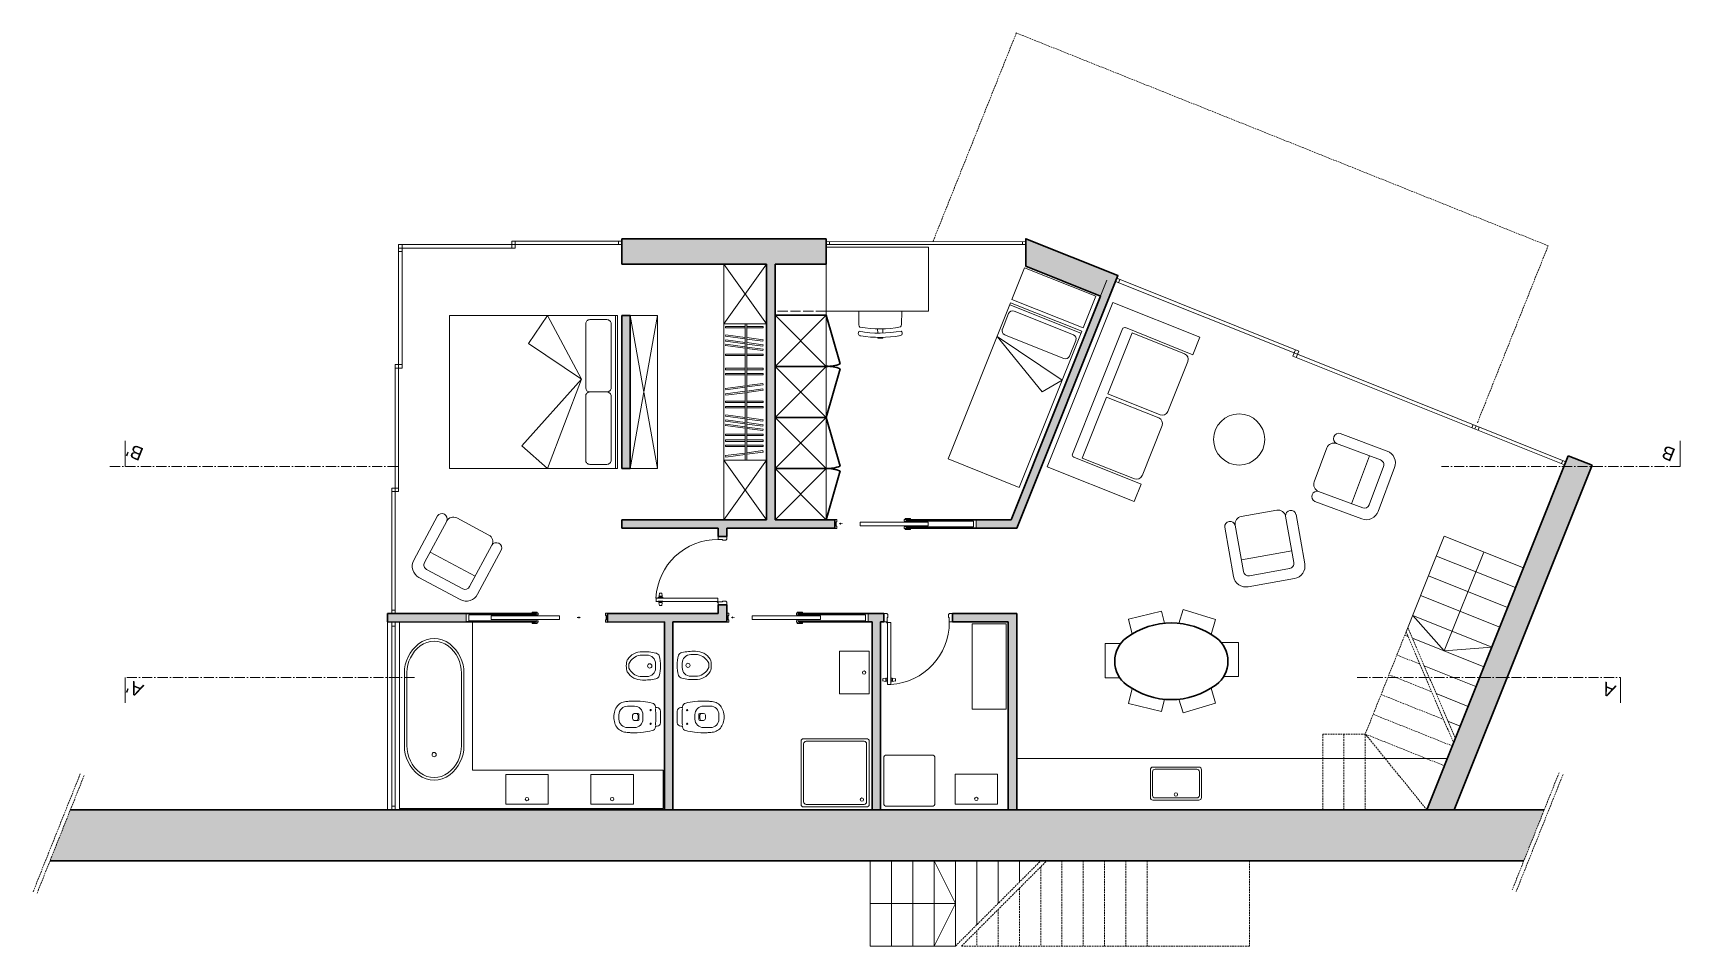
# Model space of a CAD drawing. Header units: millimetres. Extents: x -4829 to 17751, y -2575 to 15731.
# Drawn here: x 12347 to 14281, y 9226 to 10297 of the extents above; entities that cross this region are included whole.
import ezdxf

# ---------------------------------------------------------------- set-up
doc = ezdxf.new("R2010")
doc.units = ezdxf.units.MM
for name, pattern in [('ACAD_ISO02W100', [15, 12, -3]), ('ACAD_ISO10W100', [18, 12, -3, 0, -3]), ('JIS_02_2.0', [3, 2, -1])]:
    doc.linetypes.add(name, pattern=pattern)
doc.layers.get('0').update_dxf_attribs({"lineweight": 20})
for name, color, linetype, lineweight in [('Arredo', 7, 'Continuous', 9), ('muri sezionati', 7, 'Continuous', 30), ('tratteggio', 7, 'Continuous', 15)]:
    doc.layers.add(name, color=color, linetype=linetype, lineweight=lineweight)
doc.layers.add('campitura', color=254, linetype='Continuous')
doc.layers.add('MURO', color=44, linetype='Continuous')
doc.styles.get("Standard").update_dxf_attribs({"font": 'arial.ttf'})

msp = doc.modelspace()

# ---------------------------------------------------------------- hatches: boundary and pattern name
at = {"layer": 'campitura'}
h = msp.add_hatch(color=256, dxfattribs=at)
h.dxf.hatch_style = 1
h.paths.add_polyline_path([(13038.6, 10055.8), (13038.6, 10025.8), (13208.6, 10025.8), (13208.6, 9726), (13038.6, 9726), (13038.6, 9716), (13151.9, 9716), (13151.9, 9706.3), (13161.9, 9706.3), (13161.9, 9716), (13288.6, 9716), (13288.6, 9726), (13218.6, 9726), (13218.6, 10025.8), (13278.6, 10025.8), (13278.6, 10055.8)])
h = msp.add_hatch(color=256, dxfattribs=at)
h.dxf.hatch_style = 1
h.paths.add_polyline_path([(13373.6, 9726), (13373.6, 9725.4), (13454.8, 9725.4), (13454.8, 9716.5), (13373.6, 9716.5), (13373.6, 9716), (13502.4, 9716), (13621, 10012.6), (13512.9, 10055.8), (13513, 10023.5), (13600.6, 9988.5), (13495.6, 9726)])
h = msp.add_hatch(color=256, dxfattribs=at)
h.dxf.hatch_style = 1
h.paths.add_polyline_path([(13048.6, 9965.8), (13038.6, 9965.8), (13038.6, 9786), (13048.6, 9786)])
h = msp.add_hatch(color=256, dxfattribs=at)
h.dxf.hatch_style = 1
h.paths.add_polyline_path([(13983.7, 9385.7), (14016, 9385.7), (14177.7, 9789.9), (14149.8, 9801.1)])
h = msp.add_hatch(color=256, dxfattribs=at)
h.dxf.hatch_style = 1
h.paths.add_polyline_path([(12763.6, 9616), (12763.6, 9606), (12937.1, 9605.9), (12937.1, 9606.5), (12855.9, 9606.5), (12855.9, 9615.4), (12937.1, 9615.4), (12937.1, 9616.1)])
h = msp.add_hatch(color=256, dxfattribs=at)
h.dxf.hatch_style = 1
h.paths.add_polyline_path([(13492.4, 9385.7), (13502.4, 9385.7), (13502.4, 9616), (13426.7, 9616), (13426.7, 9606), (13492.4, 9606)])
h.paths.add_polyline_path([(13332.4, 9385.7), (13342.4, 9385.7), (13342.4, 9606), (13346.4, 9606), (13346.4, 9616), (13246.8, 9616.1), (13246.8, 9615.4), (13328, 9615.4), (13328, 9606.5), (13246.8, 9606.5), (13246.8, 9606), (13332.4, 9606)])
h.paths.add_polyline_path([(13088.6, 9385.7), (13098.6, 9385.7), (13098.6, 9606), (13161.9, 9606), (13161.9, 9616.3), (13161.9, 9626.1), (13151.9, 9626.1), (13151.9, 9616.1), (13022, 9616.1), (13022, 9605.9), (13088.6, 9606)])
at = {"layer": 'MURO'}
h = msp.add_hatch(color=256, dxfattribs=at)
h.dxf.hatch_style = 1
h.paths.add_polyline_path([(14097.7, 9325.7), (14121.7, 9385.7), (12391.3, 9385.7), (12367.3, 9325.7)])

# ---------------------------------------------------------------- linework, layer by layer
for p, q in [((12776.6, 10048.8), (12909.6, 10048.8)), ((12776.6, 9904), (12776.6, 10048.8)), ((12776.6, 10044.8), (12913.6, 10044.8)), ((12780.6, 10040.8), (12776.6, 10040.8)), ((12780.6, 10044.8), (12780.6, 10048.8)), ((12780.6, 9904), (12780.6, 10044.8)), ((12909.6, 10052.8), (13038.6, 10052.8)), ((12909.6, 10052.8), (12909.6, 10044.8)), ((12909.6, 10048.8), (13038.6, 10048.8)), ((12913.6, 10052.8), (12913.6, 10044.8)), ((13034.6, 10048.8), (13034.6, 10052.8)), ((13278.6, 10052.3), (13513, 10052.5)), ((13278.6, 10048.8), (13513, 10048.8)), ((13282.6, 10048.8), (13282.6, 10052.3)), ((13509, 10048.8), (13509, 10052.5)), ((13512.9, 10055.8), (13513, 10023.5)), ((13495.6, 9726), (13608, 10007)), ((13831.8, 9920.2), (13618.2, 10005.6)), ((13833.3, 9923.9), (13619.7, 10009.3)), ((13623.4, 10007.8), (13621.9, 10004.1)), ((13829.6, 9925.4), (13826.6, 9917.9)), ((13833.3, 9923.9), (13830.3, 9916.4)), ((12772.6, 9759), (12772.6, 9908)), ((12772.6, 9908), (12780.6, 9908)), ((12780.6, 9904), (12772.6, 9904)), ((12776.6, 9759), (12776.6, 9904)), ((14145.5, 9790.4), (13826.6, 9917.9)), ((14147, 9794.1), (13831.8, 9920.2)), ((14036.5, 9834), (14038, 9837.7)), ((14040.2, 9832.5), (14041.7, 9836.2)), ((14043.9, 9831), (14045.4, 9834.7)), ((12455.7, 9788.6), (12455.7, 9818.6)), ((14281.1, 9788.6), (14281.1, 9818.6)), ((14143.3, 9795.6), (14141.8, 9791.9)), ((12768.6, 9763), (12776.6, 9763)), ((12768.6, 9616), (12768.6, 9763)), ((12776.6, 9759), (12768.6, 9759)), ((12772.6, 9616), (12772.6, 9759)), ((12772.6, 9616), (12772.6, 9759)), ((13151.9, 9706.3), (13151.9, 9702.8)), ((13151.9, 9702.8), (13156.9, 9702.8)), ((13156.9, 9702.8), (13156.9, 9701.9)), ((13156.9, 9701.9), (13160.6, 9701.9)), ((13160.6, 9701.9), (13161.9, 9703.2)), ((13161.9, 9703.2), (13161.9, 9706.3)), ((14004.3, 9706.6), (13959.4, 9594.3)), ((14004.3, 9706.6), (14097.2, 9669.5)), ((13995, 9683.4), (14087.9, 9646.3)), ((14050.7, 9688), (14004.3, 9572)), ((13985.7, 9660.2), (14078.6, 9623)), ((13151.3, 9630.2), (13151.3, 9634.1)), ((13156.9, 9629.6), (13156.9, 9630.5)), ((13156.9, 9630.5), (13160.6, 9630.5)), ((13160.6, 9630.5), (13161.9, 9629.2)), ((13976.5, 9637), (14069.3, 9599.8)), ((12763.6, 9385.7), (12763.6, 9616)), ((12768.6, 9620), (12772.6, 9620)), ((13151.9, 9626.1), (13151.9, 9629.6)), ((13151.9, 9629.6), (13156.9, 9629.6)), ((13161.9, 9629.2), (13161.9, 9626.1)), ((13349.6, 9616), (13346.4, 9616)), ((13350.8, 9614.8), (13349.6, 9616)), ((13350, 9611.1), (13350.8, 9611.1)), ((13350, 9606), (13350, 9611.1)), ((13350.8, 9611.1), (13350.8, 9614.8)), ((13422.3, 9614.8), (13423.5, 9616)), ((13422.3, 9611.1), (13422.3, 9614.8)), ((13423.1, 9611.1), (13422.3, 9611.1)), ((13423.1, 9606), (13423.1, 9611.1)), ((13423.5, 9616), (13426.7, 9616)), ((13967.2, 9613.8), (14060, 9576.6)), ((14004.3, 9572), (13967.2, 9613.8)), ((12768.6, 9385.7), (12768.6, 9606)), ((12772.6, 9601.2), (12768.6, 9601.2)), ((12772.6, 9385.7), (12772.6, 9606)), ((12777.6, 9385.7), (12777.6, 9606)), ((13342.4, 9385.7), (13342.4, 9606)), ((13346.4, 9606), (13350, 9606)), ((13350.5, 9605.5), (13354.4, 9605.5)), ((13426.7, 9606), (13423.1, 9606)), ((13957.9, 9590.5), (13961.6, 9589.1)), ((13966.9, 9587), (14050.7, 9553.4)), ((14060, 9576.6), (14004.3, 9572)), ((13980.8, 9554.5), (14041.4, 9530.2)), ((12455.7, 9511), (12455.7, 9541)), ((14211, 9511), (14211, 9541)), ((13994.7, 9522), (14032.2, 9507)), ((13994.4, 9385.7), (12762.1, 9385.7)), ((12768.6, 9389.7), (12772.6, 9389.7)), ((13502.4, 9385.7), (13238.6, 9385.7)), ((13330.4, 9325.7), (13330.4, 9225.7)), ((13355.4, 9325.7), (13355.4, 9225.7)), ((13380.4, 9325.7), (13380.4, 9225.7)), ((13405.4, 9325.7), (13405.4, 9225.7)), ((13430.4, 9275.7), (13405.4, 9325.7)), ((13430.4, 9325.7), (13430.4, 9225.7)), ((13455.4, 9325.7), (13455.4, 9250.7)), ((13480.4, 9325.7), (13480.4, 9275.7)), ((13505.4, 9325.7), (13505.4, 9300.7)), ((13330.4, 9275.7), (13430.4, 9275.7)), ((13430.4, 9275.7), (13405.4, 9225.7)), ((13430.4, 9225.7), (13330.4, 9225.7))]:
    msp.add_line(p, q)
at = {"linetype": 'ACAD_ISO10W100'}
for p, q in [((12437.7, 9788.6), (12776.3, 9788.6)), ((14281.1, 9788.6), (14001.1, 9788.6)), ((12795.1, 9541), (12455.7, 9541)), ((13902, 9541), (14211, 9541))]:
    msp.add_line(p, q, dxfattribs=at)
at = {"linetype": 'Continuous'}
msp.add_line((14008.6, 9489.5), (14022.9, 9483.8), dxfattribs=at)
for points in [[(13376.7, 9726.4), (13376.7, 9726.3), (13377.4, 9726.3), (13377.4, 9727.6), (13371.3, 9727.6), (13371.3, 9726.3), (13373.8, 9726.3), (13373.8, 9726.4)], [(13290.3, 9718.8), (13290.3, 9718.8), (13290.3, 9718.5), (13291.1, 9718.5), (13291.1, 9715.8), (13288.6, 9715.8), (13288.6, 9726.3), (13291.1, 9726.3), (13291.1, 9723.6), (13290.3, 9723.6), (13290.3, 9723.3), (13290.3, 9723.3)], [(13372.8, 9724.4), (13372.8, 9726.2), (13370.3, 9726.2), (13370.3, 9724.4)], [(13372.8, 9717.5), (13372.8, 9715.7), (13370.3, 9715.7), (13370.3, 9717.5)], [(13376.7, 9715.5), (13376.7, 9715.7), (13377.4, 9715.7), (13377.4, 9714.4), (13371.3, 9714.4), (13371.3, 9715.7), (13373.8, 9715.7), (13373.8, 9715.5)], [(12933.9, 9616.4), (12933.9, 9616.3), (12933.2, 9616.3), (12933.2, 9617.5), (12939.3, 9617.6), (12939.3, 9616.3), (12936.9, 9616.3), (12936.9, 9616.4)], [(12937.9, 9614.4), (12937.9, 9616.2), (12940.3, 9616.2), (12940.3, 9614.4)], [(13020.3, 9608.8), (13020.3, 9608.8), (13020.3, 9608.5), (13019.6, 9608.5), (13019.6, 9605.8), (13022, 9605.8), (13022, 9616.3), (13019.6, 9616.3), (13019.6, 9613.6), (13020.3, 9613.6), (13020.3, 9613.3), (13020.3, 9613.3)], [(13163.6, 9608.8), (13163.6, 9608.8), (13163.6, 9608.5), (13164.3, 9608.5), (13164.3, 9605.8), (13161.9, 9605.8), (13161.9, 9616.3), (13164.3, 9616.3), (13164.3, 9613.6), (13163.6, 9613.6), (13163.6, 9613.3), (13163.6, 9613.3)], [(13246, 9614.4), (13246, 9616.2), (13243.6, 9616.2), (13243.6, 9614.4)], [(13250, 9616.4), (13250, 9616.3), (13250.7, 9616.3), (13250.7, 9617.6), (13244.6, 9617.6), (13244.6, 9616.3), (13247, 9616.3), (13247, 9616.4)], [(12933.9, 9605.5), (12933.9, 9605.7), (12933.2, 9605.7), (12933.2, 9604.4), (12939.3, 9604.4), (12939.3, 9605.7), (12936.9, 9605.7), (12936.9, 9605.5)], [(12937.9, 9607.5), (12937.9, 9605.7), (12940.3, 9605.7), (12940.3, 9607.5)], [(13246, 9607.5), (13246, 9605.7), (13243.6, 9605.7), (13243.6, 9607.6)], [(13250, 9605.5), (13250, 9605.7), (13250.7, 9605.7), (13250.7, 9604.4), (13244.6, 9604.4), (13244.6, 9605.7), (13247, 9605.7), (13247, 9605.5)]]:
    msp.add_lwpolyline(points, close=True)
for points in [[(13372.8, 9726.1), (13373.6, 9726.1), (13373.6, 9725.4), (13454.8, 9725.4), (13454.8, 9716.5), (13373.6, 9716.5), (13373.6, 9715.8), (13372.8, 9715.8), (13372.8, 9717.6), (13451.4, 9717.5), (13451.4, 9724.3), (13372.8, 9724.4), (13372.8, 9726.1)], [(13161.9, 9706.3), (13161.9, 9703.2)], [(12937.9, 9616.1), (12937.1, 9616.1), (12937.1, 9615.4), (12855.9, 9615.4), (12855.9, 9606.5), (12937.1, 9606.5), (12937.1, 9605.8), (12937.9, 9605.8), (12937.9, 9607.6), (12859.2, 9607.5), (12859.2, 9614.3), (12937.9, 9614.4), (12937.9, 9616.1)], [(13246, 9616.1), (13246.8, 9616.1), (13246.8, 9615.4), (13328, 9615.4), (13328, 9606.5), (13246.8, 9606.5), (13246.8, 9605.8), (13246, 9605.8), (13246, 9607.6), (13324.7, 9607.5), (13324.7, 9614.3), (13246, 9614.4), (13246, 9616.1)]]:
    msp.add_lwpolyline(points)
for centre, radius in [((13763.4, 9820.2), 30), ((13151.3, 9629.6), 0.555), ((13350, 9605.5), 0.555)]:
    msp.add_circle(centre, radius)
at = {"color": 1, "true_color": 0xff0505}
for points in [[(13296.1, 9722.8), (13296.1, 9719.9), (13293.4, 9721.4), (13296.1, 9719.9)], [(13298.1, 9721.8), (13296.1, 9721.8), (13298.1, 9720.9), (13296.1, 9720.9)], [(12985.9, 9611.8), (12987.9, 9611.8), (12985.9, 9610.8), (12987.9, 9610.8)], [(12987.9, 9612.8), (12987.9, 9609.8), (12990.5, 9611.3), (12987.9, 9609.8)], [(13169.3, 9612.8), (13169.3, 9609.9), (13166.7, 9611.4), (13169.3, 9609.9)], [(13171.3, 9611.8), (13169.3, 9611.8), (13171.3, 9610.9), (13169.3, 9610.9)]]:
    msp.add_solid(points, dxfattribs=at)
at = {"layer": 'Arredo'}
for p, q in [((13278.6, 10045.8), (13398.6, 10045.8)), ((13398.6, 9970.8), (13398.6, 10045.8)), ((13158.6, 10025.8), (13158.6, 9726)), ((13158.6, 9955.8), (13208.6, 10025.8)), ((13208.6, 9955.8), (13158.6, 10025.8)), ((13278.6, 10025.8), (13278.6, 9726)), ((13495.1, 9980.6), (13421.8, 9797.4)), ((13578.6, 9947.2), (13495.1, 9980.6)), ((13538.1, 9788.2), (13615.2, 9981)), ((13615.2, 9981), (13717.4, 9940.2)), ((13031.1, 9965.8), (13031.1, 9786)), ((13080.6, 9965.8), (13048.6, 9786)), ((13048.6, 9965.8), (13080.6, 9786)), ((13080.6, 9965.8), (13048.6, 9965.8)), ((13080.6, 9786), (13080.6, 9965.8)), ((13398.6, 9970.8), (13278.6, 9970.8)), ((13492.8, 9968), (13485.4, 9949.5)), ((13577.7, 9944.9), (13494.2, 9978.3)), ((13568.8, 9943), (13499.3, 9970.8)), ((12996.2, 9955.9), (12996.2, 9880.9)), ((13158.6, 9955.8), (13208.6, 9955.8)), ((13183.6, 9913.7), (13183.6, 9955.8)), ((13185.5, 9913.7), (13185.5, 9955.8)), ((13339.1, 9939), (13339.1, 9940)), ((13532.2, 9875.9), (13479.3, 9941.1)), ((13555.5, 9889.6), (13479.3, 9941.1)), ((13557.7, 9915.2), (13488.1, 9943)), ((13505.3, 9764), (13578.6, 9947.2)), ((13567.7, 9803), (13626.4, 9949.9)), ((13609.3, 9873.8), (13637.9, 9945.3)), ((13630, 9951.4), (13709.2, 9919.7)), ((13637.9, 9945.3), (13699.2, 9920.7)), ((13717.4, 9940.2), (13709.2, 9919.7)), ((13564.2, 9918), (13571.6, 9936.5)), ((13183.6, 9796), (13183.6, 9913.7)), ((13185.5, 9796), (13185.5, 9913.7)), ((13703.1, 9911.8), (13679.6, 9853.1)), ((13555.5, 9889.6), (13532.2, 9875.9)), ((12996.2, 9870.9), (12996.2, 9796)), ((13579.2, 9798.4), (13607.8, 9869.9)), ((13607.8, 9869.9), (13669.1, 9845.4)), ((13670.6, 9849.2), (13609.3, 9873.8)), ((13672.9, 9836.5), (13649.4, 9777.7)), ((13851.6, 9770.5), (13866.5, 9810.3)), ((13929.5, 9796.1), (13877.7, 9815.5)), ((13048.6, 9786), (13080.6, 9786)), ((13158.6, 9796), (13208.6, 9796)), ((13208.6, 9796), (13158.6, 9726)), ((13158.6, 9796), (13208.6, 9726)), ((13421.8, 9797.4), (13505.3, 9764)), ((13640.2, 9747.3), (13538.1, 9788.2)), ((13648.4, 9767.8), (13569.2, 9799.4)), ((13640.5, 9773.9), (13579.2, 9798.4)), ((13895.4, 9744.8), (13916.4, 9801)), ((13916.2, 9743.4), (13933, 9788.4)), ((13648.4, 9767.8), (13640.2, 9747.3)), ((13856.7, 9759.3), (13908.5, 9739.9)), ((12882.4, 9708), (12844.9, 9728.1)), ((13807.7, 9737.2), (13765.9, 9729.7)), ((13817.9, 9730.1), (13827.6, 9675.7)), ((12807, 9675.8), (12833.1, 9724.5)), ((13768.5, 9665.1), (13758.8, 9719.5)), ((12886, 9696.2), (12859.9, 9647.5)), ((13825.1, 9689.5), (13766, 9678.9)), ((12866.6, 9659.8), (12813.6, 9688.1)), ((12851.8, 9645), (12809.5, 9667.7)), ((13822.7, 9668.7), (13775.5, 9660.3)), ((13078.6, 9634.1), (13151.3, 9634.1)), ((13078.8, 9630.7), (13078.8, 9634.6)), ((13081.5, 9635.1), (13086.8, 9635)), ((13081.5, 9635.1), (13081.5, 9634.9)), ((13081.5, 9634.6), (13081.5, 9635.1)), ((13086.8, 9634.6), (13081.5, 9634.6)), ((13086.8, 9630.5), (13081.5, 9630.6)), ((13081.5, 9630.6), (13081.5, 9630.1)), ((13082.9, 9639.8), (13082.3, 9636.6)), ((13085.9, 9636.4), (13082.5, 9636.4)), ((13084.2, 9639.9), (13083, 9640)), ((13083.1, 9636), (13083.1, 9636.4)), ((13084.2, 9639.9), (13085.4, 9639.9)), ((13085.2, 9635.9), (13085.2, 9636.4)), ((13085.6, 9639.8), (13086.1, 9636.6)), ((13086.8, 9635), (13086.8, 9634.6)), ((13086.8, 9630.1), (13086.8, 9630.5)), ((13078.6, 9630.2), (13151.3, 9630.2)), ((13081.5, 9630.1), (13081.5, 9630.3)), ((13081.5, 9630.1), (13086.8, 9630.1)), ((13082.7, 9625.4), (13082.2, 9628.6)), ((13085.9, 9628.7), (13082.4, 9628.8)), ((13084.1, 9625.2), (13082.9, 9625.2)), ((13083.1, 9629.2), (13083.1, 9628.8)), ((13084.1, 9625.2), (13085.3, 9625.2)), ((13085.2, 9629.2), (13085.2, 9628.7)), ((13085.5, 9625.3), (13086, 9628.5)), ((12863.3, 9432.2), (12863.4, 9606)), ((13350.5, 9532.8), (13350.5, 9605.5)), ((13354.4, 9532.8), (13354.4, 9605.5)), ((13047, 9557), (13047, 9552)), ((13068.1, 9567.1), (13060, 9567.1)), ((13078.2, 9552), (13078.2, 9557)), ((13109.5, 9557.6), (13109.5, 9552.5)), ((13119.6, 9567.7), (13127.6, 9567.7)), ((13140.7, 9557.6), (13140.7, 9552.5)), ((13329.1, 9571.6), (13294.1, 9571.6)), ((13294.1, 9521.6), (13294.1, 9571.6)), ((13329.1, 9571.6), (13329.1, 9521.6)), ((13068.1, 9541.9), (13060, 9541.9)), ((13119.6, 9542.5), (13127.6, 9542.5)), ((13345.1, 9538.1), (13345.1, 9539.3)), ((13345.1, 9538.1), (13345.1, 9536.9)), ((13345.2, 9539.5), (13348.4, 9540)), ((13345.2, 9536.8), (13348.4, 9536.2)), ((13348.6, 9539.9), (13348.6, 9536.4)), ((13349.1, 9539.2), (13348.6, 9539.2)), ((13349.1, 9537.1), (13348.6, 9537.1)), ((13350, 9540.8), (13350.4, 9540.8)), ((13350, 9535.5), (13350, 9540.8)), ((13350.4, 9535.5), (13350, 9535.5)), ((13350, 9535.5), (13350.2, 9535.5)), ((13350.4, 9540.8), (13350.4, 9535.5)), ((13355, 9540.8), (13354.5, 9540.8)), ((13354.5, 9540.8), (13354.5, 9535.5)), ((13354.5, 9535.5), (13355, 9535.5)), ((13355, 9535.5), (13354.7, 9535.5)), ((13355, 9535.5), (13355, 9540.8)), ((13355.8, 9539.2), (13356.3, 9539.2)), ((13355.8, 9537.1), (13356.3, 9537.1)), ((13356.3, 9539.9), (13356.3, 9536.4)), ((13359.7, 9539.5), (13356.5, 9540)), ((13359.7, 9536.8), (13356.5, 9536.2)), ((13359.8, 9538.1), (13359.8, 9539.3)), ((13359.8, 9538.1), (13359.8, 9536.9)), ((13329.1, 9521.6), (13294.1, 9521.6)), ((13350.5, 9532.8), (13354.4, 9532.8)), ((13035.2, 9497.1), (13035.2, 9492.1)), ((13053.4, 9507.2), (13045.3, 9507.2)), ((13051.2, 9496.6), (13051.2, 9494.6)), ((13057.8, 9498.7), (13053.2, 9498.7)), ((13057.8, 9498.7), (13053.2, 9498.7)), ((13057.8, 9496.6), (13057.8, 9492.6)), ((13058.8, 9497.6), (13058.8, 9491.6)), ((13058.8, 9497.6), (13058.8, 9491.6)), ((13063.5, 9497.1), (13063.5, 9492.1)), ((13124.5, 9497.2), (13124.5, 9492.1)), ((13129.2, 9497.7), (13129.2, 9491.6)), ((13129.2, 9497.7), (13129.2, 9491.6)), ((13130.2, 9498.7), (13134.7, 9498.7)), ((13130.2, 9498.7), (13134.7, 9498.7)), ((13130.2, 9496.7), (13130.2, 9492.6)), ((13134.6, 9507.2), (13142.6, 9507.2)), ((13136.7, 9496.7), (13136.7, 9494.6)), ((13152.7, 9497.2), (13152.7, 9492.1)), ((13053.4, 9482), (13045.3, 9482)), ((13051.2, 9492.6), (13051.2, 9494.6)), ((13057.8, 9490.6), (13053.2, 9490.6)), ((13057.8, 9490.6), (13053.2, 9490.6)), ((13130.2, 9490.6), (13134.7, 9490.6)), ((13130.2, 9490.6), (13134.7, 9490.6)), ((13134.6, 9482), (13142.6, 9482)), ((13136.7, 9492.6), (13136.7, 9494.6)), ((13837.3, 9445.7), (13502.4, 9445.7)), ((14007.7, 9445.7), (13837.3, 9445.7)), ((12863.3, 9432.2), (13087.3, 9432.2)), ((12902.3, 9392.2), (12902.3, 9427.2)), ((12952.3, 9427.2), (12902.3, 9427.2)), ((12952.3, 9392.2), (12952.3, 9427.2)), ((13002.3, 9392.2), (13002.3, 9427.2)), ((13002.3, 9427.2), (13052.3, 9427.2)), ((13052.3, 9392.2), (13052.3, 9427.2)), ((13087.3, 9387.2), (13087.3, 9432.2)), ((13087.3, 9387.2), (12777.6, 9387.2)), ((12902.3, 9392.2), (12952.3, 9392.2)), ((13052.3, 9392.2), (13002.3, 9392.2))]:
    msp.add_line(p, q, dxfattribs=at)
at = {"layer": 'Arredo', "linetype": 'ACAD_ISO02W100'}
msp.add_line((13278.6, 9970.8), (13218.6, 9970.8), dxfattribs=at)
at = {"layer": 'Arredo'}
for points in [[(13580.2, 9951.2), (13595.1, 9988.4), (13511.6, 10021.8), (13496.7, 9984.6)], [(12836.3, 9786), (12836.3, 9965.8), (13033.6, 9965.8), (13033.6, 9786)], [(12991.2, 9890.9), (12928.9, 9932.7), (12951.2, 9965.8)], [(12951.2, 9786), (12991.2, 9890.9), (12921.4, 9812.6)], [(13398.5, 9718.9), (13398.5, 9723.1), (13318.5, 9723.1), (13318.5, 9718.9)], [(12885.4, 9608.8), (12885.4, 9613.1), (12965.4, 9613.1), (12965.4, 9608.9)], [(13271.8, 9608.9), (13271.8, 9613.1), (13191.7, 9613.2), (13191.7, 9608.9)], [(13450, 9603.8), (13450, 9503.8), (13490, 9503.8), (13490, 9603.8)], [(13429.9, 9392.4), (13429.9, 9427.4), (13479.9, 9427.4), (13479.9, 9392.4)]]:
    msp.add_lwpolyline(points, close=True, dxfattribs=at)
for points in [[(12996.2, 9955.9, -0.414214), (13001.2, 9960.8), (13021.1, 9960.8, -0.414214), (13026.1, 9955.9), (13026.1, 9880.9, -0.414214), (13021.1, 9875.9)], [(13316.9, 9970.8), (13317, 9954.8, 0.198912), (13318.2, 9952)], [(13365.9, 9952.2, 0.198912), (13367, 9955), (13367.2, 9970.8)], [(12996.2, 9870.9, -0.414214), (13001.2, 9875.9), (13021.1, 9875.9, -0.414214), (13026.1, 9870.9), (13026.1, 9796, -0.414214), (13021.1, 9791), (13001.2, 9791, -0.414214), (12996.2, 9796)], [(13882.1, 9827.2), (13937.2, 9806.6, -0.414214), (13946, 9787.3), (13926.7, 9735.8, -0.414214), (13907.4, 9727), (13852.4, 9747.5)], [(12822.1, 9730.4), (12794.3, 9678.6, 0.414214), (12800.5, 9658.3), (12849, 9632.3, 0.414214), (12869.3, 9638.5), (12897, 9690.3)], [(13746.5, 9717.3), (13756.8, 9659.5, 0.414214), (13774.2, 9647.3), (13828.4, 9657, 0.414214), (13840.5, 9674.4), (13830.2, 9732.3)], [(12783.3, 9546.7), (12783.3, 9460.9, 0.23539), (12800, 9426.6, 0.340044), (12836.6, 9426.6, 0.23539), (12853.3, 9460.9), (12853.3, 9545.9, 0.23539), (12836.6, 9580.3, 0.340044), (12800, 9580.3, 0.23539), (12783.3, 9545.9)]]:
    msp.add_lwpolyline(points, format="xyb", dxfattribs=at)
for points in [[(13183.6, 9952.8), (13160.2, 9952.8), (13160.2, 9951.1), (13183.6, 9951.1)], [(13183.6, 9939.9), (13160.6, 9943), (13160.4, 9941.3), (13183.6, 9938.2)], [(13204.4, 9951.1), (13204.4, 9952.8), (13185.4, 9952.8)], [(13185.5, 9951.1), (13204.4, 9951.1)], [(13339, 9949.9), (13339.1, 9944.9)], [(13345, 9950), (13345.1, 9945)], [(13345.1, 9940), (13345.1, 9939)], [(13183.6, 9934.1), (13160.6, 9937.1), (13160.4, 9935.5), (13183.6, 9932.4)], [(13183.6, 9928.9), (13160.6, 9932), (13160.4, 9930.3), (13183.6, 9927.2)], [(13204.2, 9935.5), (13204.4, 9937.1), (13185.5, 9939.7)], [(13185.5, 9938), (13204.2, 9935.5)], [(13204.2, 9929.6), (13204.4, 9931.3), (13185.5, 9933.8)], [(13185.5, 9932.1), (13204.2, 9929.6)], [(13204.2, 9924.5), (13204.4, 9926.1), (13185.5, 9928.6)], [(13185.5, 9927), (13204.2, 9924.5)], [(13183.6, 9918.7), (13160.2, 9918.7), (13160.2, 9920.3), (13183.6, 9920.3)], [(13183.6, 9902.1), (13160.2, 9902.1), (13160.2, 9903.8), (13183.6, 9903.8)], [(13185.4, 9903.8), (13204.4, 9903.8)], [(13204.4, 9920.3), (13204.4, 9918.7), (13185.5, 9918.7)], [(13185.5, 9920.3), (13204.4, 9920.3)], [(13204.4, 9903.8), (13204.4, 9902.1), (13185.5, 9902.1)], [(13183.6, 9897.8), (13160.2, 9897.8), (13160.2, 9896.1), (13183.6, 9896.1)], [(13183.6, 9881.6), (13160.6, 9878.5), (13160.4, 9880.1), (13183.6, 9883.2)], [(13204.4, 9896.1), (13204.4, 9897.8), (13185.4, 9897.8)], [(13185.5, 9896.1), (13204.4, 9896.1)], [(13204.2, 9886), (13204.4, 9884.3), (13185.5, 9881.8)], [(13185.5, 9883.5), (13204.2, 9886)], [(13183.6, 9863.4), (13160.2, 9863.4), (13160.2, 9865), (13183.6, 9865)], [(13183.6, 9875.1), (13160.6, 9872), (13160.4, 9873.7), (13183.6, 9876.8)], [(13204.2, 9879.5), (13204.4, 9877.9), (13185.5, 9875.3)], [(13185.5, 9877), (13204.2, 9879.5)], [(13204.4, 9865), (13204.4, 9863.4), (13185.5, 9863.4)], [(13185.5, 9865), (13204.4, 9865)], [(13183.6, 9859), (13160.2, 9859), (13160.2, 9857.3), (13183.6, 9857.3)], [(13183.6, 9846.1), (13160.6, 9849.2), (13160.4, 9847.5), (13183.6, 9844.4)], [(13183.6, 9840.2), (13160.6, 9843.3), (13160.4, 9841.7), (13183.6, 9838.6)], [(13204.4, 9857.3), (13204.4, 9859), (13185.4, 9859)], [(13185.5, 9857.3), (13204.4, 9857.3)], [(13204.2, 9841.7), (13204.4, 9843.3), (13185.5, 9845.8)], [(13185.5, 9844.2), (13204.2, 9841.7)], [(13183.6, 9824.8), (13160.2, 9824.8), (13160.2, 9826.5), (13183.6, 9826.5)], [(13183.6, 9835.1), (13160.6, 9838.1), (13160.4, 9836.5), (13183.6, 9833.4)], [(13204.2, 9835.8), (13204.4, 9837.5), (13185.5, 9840)], [(13185.5, 9838.3), (13204.2, 9835.8)], [(13204.2, 9830.7), (13204.4, 9832.3), (13185.5, 9834.8)], [(13185.5, 9833.2), (13204.2, 9830.7)], [(13204.4, 9826.5), (13204.4, 9824.8), (13185.5, 9824.8)], [(13185.5, 9826.5), (13204.4, 9826.5)], [(13183.6, 9817.9), (13160.2, 9817.9), (13160.2, 9819.6), (13183.6, 9819.6)], [(13183.6, 9813.5), (13160.2, 9813.5), (13160.2, 9811.9), (13183.6, 9811.9)], [(13204.4, 9811.9), (13204.4, 9813.5), (13185.4, 9813.5)], [(13204.4, 9819.6), (13204.4, 9817.9), (13185.5, 9817.9)], [(13185.5, 9819.6), (13204.4, 9819.6)], [(13185.5, 9811.9), (13204.4, 9811.9)], [(13204.2, 9807.1), (13204.4, 9805.4), (13185.5, 9802.9)], [(13185.5, 9804.6), (13204.2, 9807.1)], [(13183.6, 9802.7), (13160.6, 9799.6), (13160.4, 9801.2), (13183.6, 9804.3)], [(13633.5, 9609.5), (13672.4, 9618.9), (13675.9, 9604.5)], [(13735.8, 9608.9), (13697.5, 9620.5), (13692.6, 9604.4)], [(13637.8, 9591.9), (13633.5, 9609.5)], [(13730.5, 9591.5), (13735.8, 9608.9)], [(13624.2, 9580.6), (13606, 9580.6), (13606, 9540.6)], [(13742.3, 9581.9), (13762.8, 9581.9), (13762.8, 9541.9)], [(13606, 9540.6), (13623.3, 9540.6)], [(13762.8, 9541.9), (13745.2, 9541.9)], [(13637.8, 9527.9), (13633.5, 9510.3)], [(13633.5, 9510.3), (13672.4, 9500.9), (13675.9, 9515.3)], [(13735.8, 9510.9), (13697.5, 9499.3), (13692.6, 9515.4)], [(13730.5, 9528.3), (13735.8, 9510.9)]]:
    msp.add_lwpolyline(points, dxfattribs=at)
for points in [[(12786.3, 9546.7), (12786.3, 9460.9, 0.235483), (12801.9, 9429, 0.340044), (12834.8, 9429, 0.235483), (12850.3, 9460.9), (12850.3, 9545.9, 0.235483), (12834.8, 9577.9, 0.340044), (12801.9, 9577.9, 0.230297)], [(13084.1, 9487.8), (13084.1, 9501.4, 0.414214), (13080.1, 9505.5), (13078.1, 9505.5), (13078.1, 9506.4, 0.370925), (13074.2, 9510.8, 0.029083), (13064, 9512.6, 0.042203), (13049, 9513.2, 0.025293), (13044.8, 9512.7, 0.129271), (13038.7, 9511.4, 0.11011), (13033.6, 9507.8, 0.08956), (13030.4, 9501.9, 0.081181), (13029.2, 9494.6, 0.081181), (13030.4, 9487.3, 0.08956), (13033.6, 9481.4, 0.11011), (13038.7, 9477.9, 0.129271), (13044.8, 9476.5, 0.025293), (13049, 9476.1, 0.042203), (13064, 9476.6, 0.029083), (13074.2, 9478.5, 0.370925), (13078.1, 9482.8), (13078.1, 9483.8), (13080.1, 9483.8, 0.414214)], [(13103.8, 9487.8), (13103.8, 9501.4, -0.414214), (13107.9, 9505.5), (13109.9, 9505.5), (13109.9, 9506.4, -0.370925), (13113.8, 9510.8, -0.029083), (13124, 9512.6, -0.042203), (13139, 9513.2, -0.025293), (13143.1, 9512.7, -0.129271), (13149.3, 9511.4, -0.11011), (13154.3, 9507.8, -0.08956), (13157.6, 9501.9, -0.081181), (13158.8, 9494.6, -0.081181), (13157.6, 9487.3, -0.08956), (13154.3, 9481.5, -0.11011), (13149.3, 9477.9, -0.129271), (13143.1, 9476.5, -0.025293), (13139, 9476.1, -0.042203), (13124, 9476.6, -0.029083), (13113.8, 9478.5, -0.370925), (13109.9, 9482.8), (13109.9, 9483.8), (13107.9, 9483.8, -0.414214)], [(13326.1, 9469), (13252.1, 9469, 0.414214), (13249.1, 9466), (13249.1, 9392, 0.414214), (13252.1, 9389), (13326.1, 9389, 0.414214), (13329.1, 9392), (13329.1, 9466, 0.414214)], [(13323.1, 9466), (13255.1, 9466, 0.414214), (13252.1, 9463), (13252.1, 9395, 0.414214), (13255.1, 9392), (13323.1, 9392, 0.414214), (13326.1, 9395), (13326.1, 9463, 0.414214)], [(13403.2, 9389.8), (13349.2, 9389.8, -0.414214), (13346.2, 9392.8), (13346.2, 9446.8, -0.414214), (13349.2, 9449.8), (13403.2, 9449.8, -0.414214), (13406.2, 9446.8), (13406.2, 9392.8, -0.414214)], [(13662.2, 9397, -0.414214), (13659.2, 9400), (13659.2, 9432.7, -0.414214), (13662.2, 9435.7), (13716.2, 9435.7, -0.414214), (13719.2, 9432.7), (13719.2, 9400, -0.414214), (13716.2, 9397)], [(13664.7, 9399.5, -0.414214), (13661.7, 9402.5), (13661.7, 9430.2, -0.414214), (13664.7, 9433.2), (13713.7, 9433.2, -0.414214), (13716.7, 9430.2), (13716.7, 9402.5, -0.414214), (13713.7, 9399.5)]]:
    msp.add_lwpolyline(points, format="xyb", close=True, dxfattribs=at)
for centre, radius in [((13071.4, 9554.5), 2.5), ((13116.3, 9555.1), 2.5), ((13323.1, 9546.6), 2), ((13072.5, 9502.7), 0.756), ((13115.4, 9502.7), 0.756), ((13072.5, 9486.6), 0.756), ((13115.4, 9486.6), 0.756), ((12818.3, 9450.4), 2.5), ((12927.3, 9398.2), 2), ((13027.3, 9398.2), 2), ((13320.5, 9397.6), 2), ((13454.9, 9398.4), 2), ((13689.2, 9403.6), 2)]:
    msp.add_circle(centre, radius, dxfattribs=at)
for centre, radius, start, end in [((13497.4, 9966.2), 5, 68.1986, 158.1986), ((13319.2, 9944.7), 3.01, 128.3437, 267.4946), ((13341.5, 10081.8), 136.8, 259.8259, 280.6547), ((13341.5, 10081.8), 131.8, 259.8259, 280.6547), ((13341.5, 10081.8), 141.8, 260.8989, 279.867), ((13364.9, 9944.9), 3.01, 272.9859, 52.1369), ((13490, 9947.6), 5, 158.1986, 248.1986), ((13567, 9938.4), 5, 338.1986, 68.1986), ((13629, 9948.8), 2.75, 68.1986, 158.1986), ((13341.5, 10081.8), 142.8, 269.0367, 271.4439), ((13696.7, 9914.4), 6.88, 338.1986, 68.1986), ((13559.6, 9919.8), 5, 248.1986, 338.1986), ((13001.2, 9880.9), 5, 180, 270), ((13666.5, 9839), 6.88, 338.1986, 68.1986), ((13673.2, 9855.6), 6.88, 248.1986, 338.1986), ((13880.4, 9821.2), 6.28, 74.4467, 244.5833), ((13874.7, 9807.3), 8.75, 69.515, 159.515), ((13570.2, 9802), 2.75, 158.1986, 248.1986), ((13927.4, 9790.5), 6, 339.515, 69.515), ((13643, 9780.3), 6.88, 248.1986, 338.1986), ((13859.8, 9767.5), 8.75, 159.515, 249.515), ((13855, 9753.2), 6.28, 74.4467, 244.5833), ((12827.3, 9727), 6.28, 336.7892, 146.9258), ((12840.8, 9720.4), 8.75, 61.8575, 151.8575), ((13767.4, 9721.1), 8.75, 100.1305, 190.1305), ((13809.2, 9728.5), 8.75, 10.1305, 100.1305), ((13824.1, 9730.6), 6.28, 15.0622, 185.1988), ((13910.6, 9745.5), 6, 249.515, 339.515), ((12878.3, 9700.3), 8.75, 331.8575, 61.8575), ((13752.7, 9717.9), 6.28, 15.0622, 185.1988), ((12891.3, 9692.8), 6.28, 336.7892, 146.9258), ((13151.1, 9630.2), 72.6, 89.3802, 176.9413), ((12812.3, 9672.9), 6, 151.8575, 241.8575), ((13821.7, 9674.6), 6, 280.1305, 10.1305), ((13774.4, 9666.2), 6, 190.1305, 280.1305), ((12854.7, 9650.3), 6, 241.8575, 331.8575), ((13082.2, 9636), 0.893, 269.5048, 359.5048), ((13082.5, 9636.6), 0.178, 169.779, 269.5048), ((13083, 9639.8), 0.178, 89.5048, 169.779), ((13083, 9639.8), 0.178, 89.5048, 169.779), ((13086.1, 9635.9), 0.893, 179.5048, 269.5048), ((13085.4, 9639.8), 0.178, 9.2306, 89.5048), ((13085.4, 9639.8), 0.178, 9.2306, 89.5048), ((13085.9, 9636.6), 0.178, 269.5048, 9.2306), ((13085.9, 9636.6), 0.178, 269.5048, 9.2306), ((13082.2, 9629.2), 0.893, 359.5048, 89.5048), ((13082.4, 9628.6), 0.178, 89.5048, 189.2306), ((13082.9, 9625.4), 0.178, 189.2306, 269.5048), ((13082.9, 9625.4), 0.178, 189.2306, 269.5048), ((13086.1, 9629.2), 0.893, 89.5048, 179.5048), ((13085.3, 9625.4), 0.178, 269.5048, 349.779), ((13085.3, 9625.4), 0.178, 269.5048, 349.779), ((13085.9, 9628.6), 0.178, 349.779, 89.5048), ((13085.9, 9628.6), 0.178, 349.779, 89.5048), ((13350.5, 9605.3), 72.6, 273.0587, 0.6198), ((13066.8, 9554.5), 22.9, 161.4357, 180.0003), ((13066.8, 9554.5), 22.9, 179.9997, 198.5643), ((13062.6, 9550.2), 20.9, 89.5284, 146.5186), ((13063.1, 9549.7), 17.7, 99.892, 155.4968), ((13064.4, 9504.6), 66.5, 77.6595, 91.4279), ((13068.1, 9557), 10.1, 0, 90), ((13077.1, 9563.8), 6.06, 24.3518, 75.3134), ((13037.5, 9554.5), 46.6, 345.3309, 14.6691), ((13150.2, 9555.1), 46.6, 165.3309, 194.6691), ((13110.6, 9564.4), 6.06, 104.6866, 155.6482), ((13123.3, 9505.2), 66.5, 88.5721, 102.3405), ((13119.6, 9557.6), 10.1, 90, 180), ((13125.1, 9550.8), 20.9, 33.4814, 90.4716), ((13124.6, 9550.3), 17.7, 24.5032, 80.108), ((13120.8, 9555.1), 22.9, 359.9997, 18.5643), ((13120.8, 9555.1), 22.9, 341.4357, 0.0003), ((13062.6, 9558.7), 20.9, 213.4814, 270.4716), ((13063.1, 9559.3), 17.7, 204.5032, 260.108), ((13064.4, 9604.3), 66.5, 268.5721, 282.3405), ((13068.1, 9552), 10.1, 270, 0), ((13077.1, 9545.2), 6.06, 284.6866, 335.6482), ((13110.6, 9545.8), 6.06, 204.3518, 255.3134), ((13123.3, 9604.9), 66.5, 257.6595, 271.4279), ((13119.6, 9552.5), 10.1, 180, 270), ((13125.1, 9559.3), 20.9, 269.5284, 326.5186), ((13124.6, 9559.9), 17.7, 279.892, 335.4968), ((13345.3, 9539.3), 0.178, 99.7258, 180), ((13345.3, 9539.3), 0.178, 99.7258, 180), ((13345.3, 9536.9), 0.178, 180, 260.2742), ((13345.3, 9536.9), 0.178, 180, 260.2742), ((13348.5, 9539.9), 0.178, 360, 99.7258), ((13348.5, 9539.9), 0.178, 360, 99.7258), ((13348.5, 9536.4), 0.178, 260.2742, 360), ((13349.1, 9540.1), 0.893, 270, 360), ((13349.1, 9536.2), 0.893, 360, 90), ((13355.8, 9540.1), 0.893, 180, 270), ((13355.8, 9536.2), 0.893, 90, 180), ((13356.5, 9539.9), 0.178, 80.2742, 180), ((13356.5, 9539.9), 0.178, 80.2742, 180), ((13356.5, 9536.4), 0.178, 180, 279.7258), ((13359.7, 9539.3), 0.178, 360, 80.2742), ((13359.7, 9539.3), 0.178, 360, 80.2742), ((13359.7, 9536.9), 0.178, 279.7258, 360), ((13359.7, 9536.9), 0.178, 279.7258, 360), ((13045.3, 9497.1), 10.1, 90, 180), ((13053.2, 9496.6), 2.02, 90, 180), ((13053.4, 9497.1), 10.1, 0, 90), ((13056.8, 9496.6), 1.01, 0, 90), ((13057.8, 9497.6), 1.01, 0, 90), ((13057.8, 9497.6), 1.01, 0, 90), ((12983.2, 9494.6), 95.4, 354.1181, 5.8819), ((13204.8, 9494.6), 95.4, 174.1181, 185.8819), ((13134.6, 9497.2), 10.1, 90, 180), ((13130.2, 9497.7), 1.01, 90, 180), ((13130.2, 9497.7), 1.01, 90, 180), ((13131.2, 9496.7), 1.01, 90, 180), ((13134.7, 9496.7), 2.02, 0, 90), ((13142.6, 9497.2), 10.1, 0, 90), ((13045.3, 9492.1), 10.1, 180, 270), ((13053.2, 9492.6), 2.02, 180, 270), ((13053.4, 9492.1), 10.1, 270, 0), ((13056.8, 9492.6), 1.01, 270, 0), ((13057.8, 9491.6), 1.01, 270, 0), ((13057.8, 9491.6), 1.01, 270, 0), ((13134.6, 9492.1), 10.1, 180, 270), ((13130.2, 9491.6), 1.01, 180, 270), ((13130.2, 9491.6), 1.01, 180, 270), ((13131.2, 9492.6), 1.01, 180, 270), ((13134.7, 9492.6), 2.02, 270, 0), ((13142.6, 9492.1), 10.1, 270, 0)]:
    msp.add_arc(centre, radius, start, end, dxfattribs=at)
at = {"layer": 'muri sezionati'}
for p, q in [((13038.6, 10055.8), (13278.6, 10055.8)), ((13038.6, 10025.8), (13038.6, 10055.8)), ((13278.6, 10025.8), (13278.6, 10055.8)), ((13038.6, 10025.8), (13208.6, 10025.8)), ((13208.6, 10025.8), (13208.6, 9726)), ((13218.6, 10025.8), (13218.6, 9726)), ((13218.6, 10025.8), (13278.6, 10025.8)), ((13038.6, 9965.8), (13038.6, 9786)), ((13038.6, 9965.8), (13048.6, 9965.8)), ((13278.6, 9966), (13218.6, 9966)), ((13278.6, 9966), (13218.6, 9906)), ((13278.6, 9906), (13218.6, 9966)), ((13278.6, 9966), (13294.8, 9908.9)), ((13278.6, 9906), (13218.6, 9906)), ((13278.6, 9906), (13218.6, 9846)), ((13278.6, 9846), (13218.6, 9906)), ((13278.6, 9846), (13294.8, 9903.2)), ((13278.6, 9846), (13218.6, 9846)), ((13278.6, 9846), (13218.6, 9786)), ((13278.6, 9786), (13218.6, 9846)), ((13278.6, 9846), (13294.8, 9788.9)), ((13038.6, 9786), (13048.6, 9786)), ((13278.6, 9786), (13218.6, 9786)), ((13278.6, 9786), (13218.6, 9726)), ((13278.6, 9726), (13218.6, 9786)), ((14149.8, 9801.1), (13983.7, 9385.7)), ((14177.7, 9789.9), (14016, 9385.7)), ((14149.8, 9801.1), (14177.7, 9789.9)), ((13278.6, 9726), (13294.8, 9783.2)), ((13038.6, 9726), (13038.6, 9716)), ((13038.6, 9726), (13208.6, 9726)), ((13038.6, 9716), (13151.9, 9716)), ((13151.9, 9706.3), (13151.9, 9716)), ((13161.9, 9716), (13288.6, 9716)), ((13161.9, 9706.3), (13161.9, 9716)), ((13218.6, 9726), (13288.6, 9726)), ((13288.6, 9726), (13288.6, 9716)), ((13161.9, 9706.3), (13151.9, 9706.3)), ((12937.1, 9616.1), (12763.6, 9616)), ((12763.6, 9606), (12763.6, 9616)), ((13151.9, 9616.1), (13022, 9616.1)), ((13022, 9616), (13022, 9606)), ((13161.9, 9626.1), (13151.9, 9626.1)), ((13151.9, 9616.1), (13151.9, 9626.1)), ((13161.9, 9616.1), (13161.9, 9626.1)), ((13161.9, 9616.1), (13161.9, 9606)), ((13346.4, 9616), (13246.8, 9616.1)), ((13346.4, 9616), (13346.4, 9606)), ((13502.4, 9616), (13426.7, 9616)), ((13426.7, 9616), (13426.7, 9606)), ((12937.1, 9605.9), (12763.6, 9606)), ((13088.6, 9606), (13022, 9605.9)), ((13161.9, 9606), (13098.6, 9606)), ((13332.4, 9606), (13246.8, 9606)), ((13342.4, 9606), (13346.4, 9606)), ((13342.4, 9385.7), (13342.4, 9606)), ((13426.7, 9606), (13492.4, 9606)), ((14121.7, 9385.7), (12391.3, 9385.7)), ((14097.7, 9325.7), (12367.3, 9325.7))]:
    msp.add_line(p, q, dxfattribs=at)
for points in [[(13373.6, 9716), (13502.4, 9716), (13621, 10012.6), (13512.9, 10055.8), (13513, 10023.5), (13600.6, 9988.5), (13495.6, 9726), (13373.6, 9726)], [(13048.6, 9965.8), (13048.6, 9786)], [(13502.4, 9616), (13502.4, 9385.7)], [(13088.6, 9606), (13088.6, 9385.7)], [(13098.6, 9606), (13098.6, 9385.7)], [(13332.4, 9385.7), (13332.4, 9606.1)], [(13492.4, 9606), (13492.4, 9385.7)]]:
    msp.add_lwpolyline(points, dxfattribs=at)
msp.add_lwpolyline([(13736.3, 9587.6, 0.328632), (13631.3, 9587.6, 0.505308), (13631.3, 9532.2, 0.328632), (13736.3, 9532.2, 0.505308)], format="xyb", close=True, dxfattribs=at)
for centre, start, end in [((13279.6, 9947.6), 268.7213, 291.4796), ((13279.6, 9864.5), 68.5204, 91.2787), ((13279.6, 9827.6), 268.7213, 291.4796), ((13279.6, 9744.5), 68.5204, 91.2787)]:
    msp.add_arc(centre, 41.6, start, end, dxfattribs=at)
at = {"layer": 'tratteggio', "linetype": 'JIS_02_2.0'}
for p, q in [((13959.4, 9594.3), (13911.5, 9474.5)), ((13959.4, 9594.3), (14015.1, 9464.3)), ((13961.5, 9599.5), (14017.2, 9469.5)), ((13948.6, 9567.3), (13975.5, 9556.6)), ((13939.3, 9544.1), (13989.5, 9524.1)), ((13930, 9520.9), (14003.4, 9491.6)), ((13920.7, 9497.7), (14013.6, 9460.6)), ((13861.5, 9474.5), (13861.5, 9385.7)), ((13911.5, 9474.5), (13861.5, 9474.5)), ((13886.5, 9474.5), (13886.5, 9385.7)), ((13911.5, 9474.5), (14004.3, 9437.3)), ((13983.7, 9385.7), (13911.5, 9474.5)), ((13911.5, 9474.5), (13911.5, 9385.7)), ((12402.8, 9427.9), (12347.3, 9289)), ((12407.4, 9426), (12351.9, 9287.2)), ((14139, 9429.1), (14084, 9291.6)), ((14143.7, 9427.2), (14088.7, 9289.8)), ((13430.4, 9225.7), (13530.4, 9325.7)), ((13437.5, 9225.7), (13537.5, 9325.7)), ((13555.4, 9325.7), (13555.4, 9225.7)), ((13580.4, 9325.7), (13580.4, 9225.7)), ((13605.4, 9325.7), (13605.4, 9225.7)), ((13630.4, 9325.7), (13630.4, 9225.7)), ((13655.4, 9325.7), (13655.4, 9225.7)), ((13775.4, 9325.7), (13775.4, 9225.7)), ((13530.4, 9318.7), (13530.4, 9225.7)), ((13505.4, 9293.7), (13505.4, 9225.7)), ((13480.4, 9268.7), (13480.4, 9225.7)), ((13655.4, 9225.7), (13437.5, 9225.7)), ((13455.4, 9243.7), (13455.4, 9225.7)), ((13775.4, 9225.7), (13655.4, 9225.7))]:
    msp.add_line(p, q, dxfattribs=at)
msp.add_lwpolyline([(14043.2, 9839.9), (14126.2, 10047.5), (13501.8, 10297.2), (13403.9, 10052.4)], dxfattribs=at)

# ---------------------------------------------------------------- texts
at = {"attachment_point": 1, "rotation": 158.1986}
for s, insert, char_height in [("B'", (12472.6, 9794.7), 15.62), ('B', (14271.1, 9793.9), 15.6), ("A'", (12472.6, 9517.1), 15.62), ('A', (14201.1, 9516.3), 15.6)]:
    msp.add_mtext_dynamic_manual_height_columns(s, width=18.044, gutter_width=12.5, heights=[0], dxfattribs=dict(at, insert=insert, char_height=char_height))

doc.saveas('drawing.dxf')
